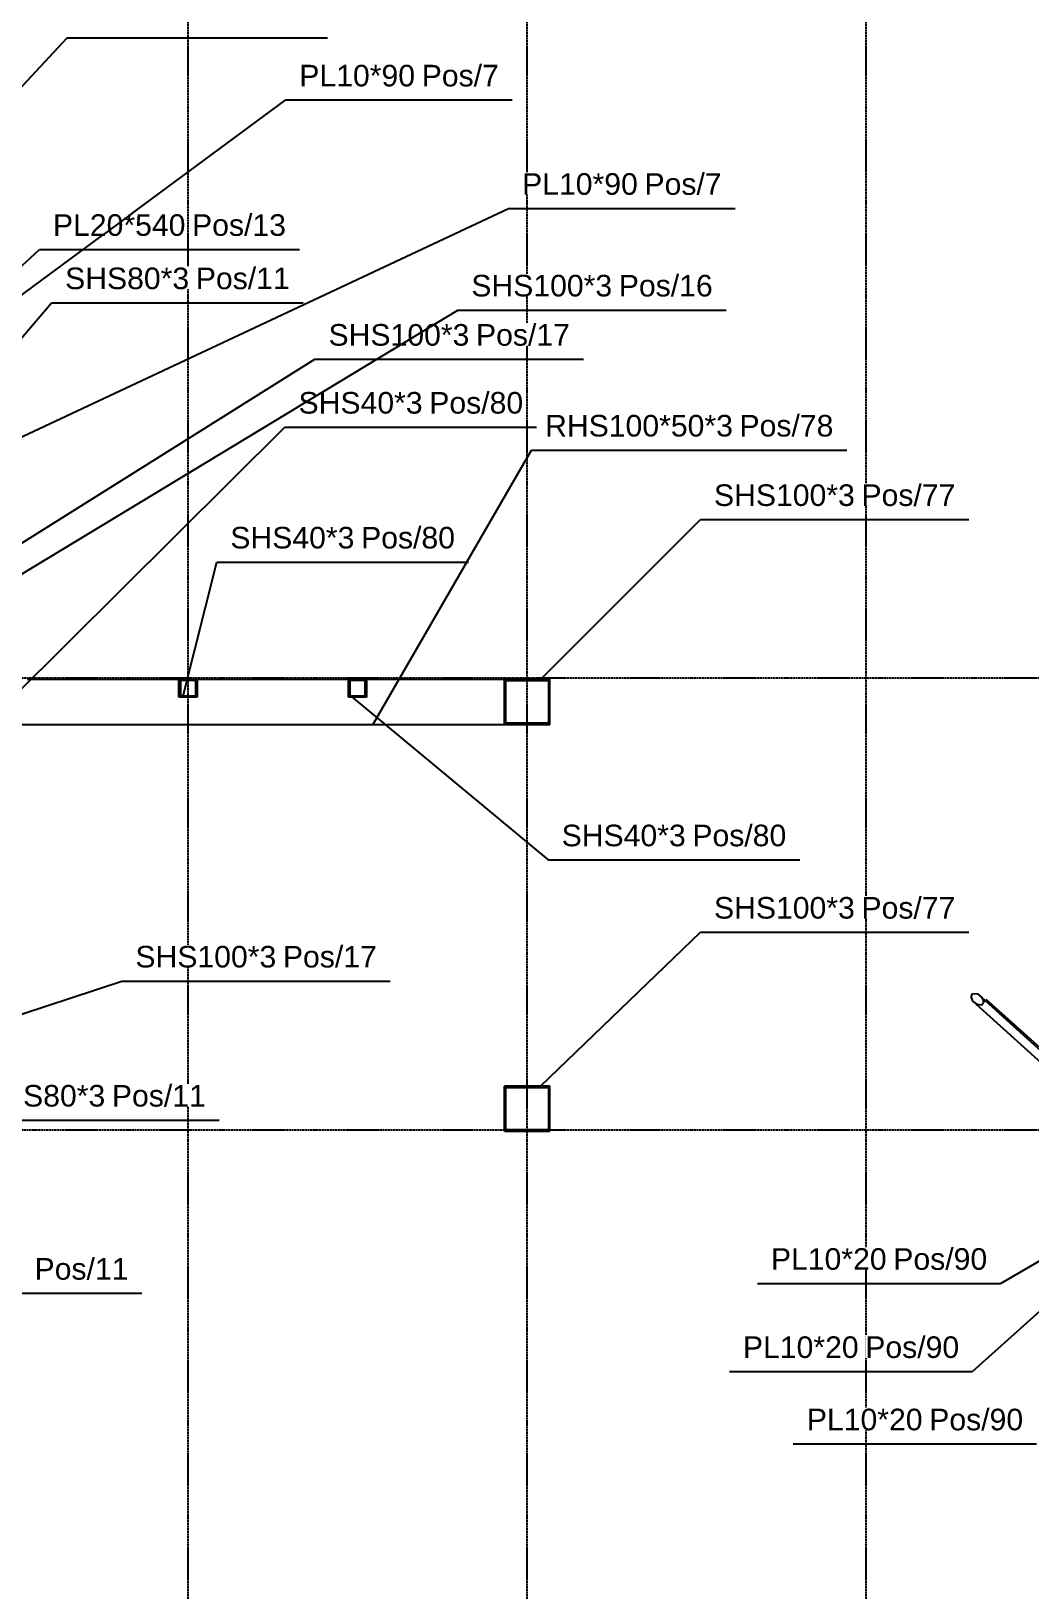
# Model space of a CAD drawing. Header units: millimetres. Extents: x -57554 to 16546, y 2142 to 98430.
# Drawn here: x -48266 to -46058, y 66070 to 69517 of the extents above; entities that cross this region are included whole.
import ezdxf

# ---------------------------------------------------------------- set-up
doc = ezdxf.new("R2010")
doc.units = ezdxf.units.MM
doc.linetypes.add('DXK_LINE_DOT3', pattern=[5.9187, 2.979, -0.9799, 0.9799, -0.9799])
doc.layers.add('S-Z2-A_TEXTUAL_ANNOTATION', color=7, linetype='Continuous')
doc.styles.add('Arial', font='ARIAL.TTF', dxfattribs={"height": 0.2})

msp = doc.modelspace()

# ---------------------------------------------------------------- linework, layer by layer
at = {"color": 1, "linetype": 'DXK_LINE_DOT3'}
for p, q in [((-47919.5, 61587.1), (-47919.5, 74087.1)), ((-47169.5, 61587.1), (-47169.5, 74087.1)), ((-46419.5, 61587.1), (-46419.5, 74087.1)), ((-52169.5, 68087.1), (-39169.5, 68087.1)), ((-52169.5, 67087.1), (-39169.5, 67087.1))]:
    msp.add_line(p, q, dxfattribs=at)
at = {"color": 2, "linetype": 'Continuous'}
for p, q in [((-48274.5, 68084.1), (-47939.5, 68084.1)), ((-47939.5, 68044.1), (-47939.5, 68084.1)), ((-47939.5, 68084.1), (-47899.5, 68084.1)), ((-47899.5, 68084.1), (-47564.5, 68084.1)), ((-47899.5, 68084.1), (-47899.5, 68044.1)), ((-47564.5, 68044.1), (-47564.5, 68084.1)), ((-47564.5, 68084.1), (-47524.5, 68084.1)), ((-47524.5, 68084.1), (-47219.5, 68084.1)), ((-47524.5, 68084.1), (-47524.5, 68044.1)), ((-47219.5, 67984.1), (-47219.5, 68084.1)), ((-47119.5, 68084.1), (-47219.5, 68084.1)), ((-47119.5, 67984.1), (-47119.5, 68084.1)), ((-47902.5, 68081.1), (-47936.5, 68081.1)), ((-47936.5, 68081.1), (-47936.5, 68047.1)), ((-47902.5, 68047.1), (-47902.5, 68081.1)), ((-47527.5, 68081.1), (-47561.5, 68081.1)), ((-47561.5, 68081.1), (-47561.5, 68047.1)), ((-47527.5, 68047.1), (-47527.5, 68081.1)), ((-47216.5, 67987.1), (-47216.5, 68081.1)), ((-47216.5, 68081.1), (-47122.5, 68081.1)), ((-47122.5, 68081.1), (-47122.5, 67987.1)), ((-47899.5, 68044.1), (-47939.5, 68044.1)), ((-47936.5, 68047.1), (-47902.5, 68047.1)), ((-47524.5, 68044.1), (-47564.5, 68044.1)), ((-47561.5, 68047.1), (-47527.5, 68047.1)), ((-48669.5, 67984.1), (-47219.5, 67984.1)), ((-47219.5, 67984.1), (-47119.5, 67984.1)), ((-47122.5, 67987.1), (-47216.5, 67987.1)), ((-46187.7, 67382.3), (-46183.6, 67388.8)), ((-46183.6, 67372.1), (-46187.7, 67382.3)), ((-46183.6, 67388.8), (-46173.7, 67387.9)), ((-46183.6, 67372.1), (-45810.8, 67033.7)), ((-46173.7, 67364.2), (-46183.6, 67372.1)), ((-46173.7, 67387.9), (-46163.8, 67380)), ((-46163.8, 67363.2), (-46173.7, 67364.2)), ((-46163.8, 67380), (-45795.4, 67045.6)), ((-46163.8, 67380), (-46159.7, 67369.8)), ((-46159.7, 67369.8), (-46163.8, 67363.2)), ((-46155.2, 67376), (-45831.8, 67087.3)), ((-47219.5, 67084.1), (-47219.5, 67184.1)), ((-47119.5, 67184.1), (-47219.5, 67184.1)), ((-47216.5, 67087.1), (-47216.5, 67181.1)), ((-47216.5, 67181.1), (-47122.5, 67181.1)), ((-47122.5, 67181.1), (-47122.5, 67087.1)), ((-47119.5, 67084.1), (-47119.5, 67184.1)), ((-47219.5, 67084.1), (-47119.5, 67084.1)), ((-47122.5, 67087.1), (-47216.5, 67087.1))]:
    msp.add_line(p, q, dxfattribs=at)
at = {"layer": 'S-Z2-A_TEXTUAL_ANNOTATION'}
for p, q in [((-48186.6, 69502.5), (-47611.4, 69502.5)), ((-47703.4, 69365), (-47202.3, 69365)), ((-47210.7, 69125.3), (-46709.6, 69125.3)), ((-49368.5, 68001.1), (-48248.3, 69034.5)), ((-48248.3, 69034.5), (-47673.1, 69034.5)), ((-48931.6, 68083.6), (-48221.4, 68916.6)), ((-48221.4, 68916.6), (-47664.8, 68916.6)), ((-47323, 68900.5), (-46729.3, 68900.5)), ((-48770.8, 68082.3), (-47638.8, 68791.6)), ((-47638.8, 68791.6), (-47045.2, 68791.6)), ((-47705.1, 68641.4), (-47148.5, 68641.4)), ((-47509.8, 67984.5), (-47159.8, 68590.7)), ((-47159.8, 68590.7), (-46462.4, 68590.7)), ((-47139.8, 68083.6), (-46786.3, 68437.1)), ((-46786.3, 68437.1), (-46192.6, 68437.1)), ((-47931.2, 68044.5), (-47856, 68343.1)), ((-47856, 68343.1), (-47299.4, 68343.1)), ((-47556.2, 68044.5), (-47123.2, 67684.5)), ((-47123.2, 67684.5), (-46566.6, 67684.5)), ((-47139.8, 67183.6), (-46786.3, 67524.5)), ((-46786.3, 67524.5), (-46192.6, 67524.5)), ((-48752.2, 67189.6), (-48065.9, 67416.4)), ((-48065.9, 67416.4), (-47472.3, 67416.4)), ((-48407, 67108.8), (-47850.4, 67108.8)), ((-45689.2, 66997.8), (-46122.2, 66747.8)), ((-46660.4, 66747.8), (-46122.2, 66747.8)), ((-48578.1, 66726), (-48021.5, 66726)), ((-46722.3, 66552.8), (-46184.2, 66552.8)), ((-46580.9, 66392.8), (-46042.8, 66392.8))]:
    msp.add_line(p, q, dxfattribs=at)

# ---------------------------------------------------------------- wipeouts: each hides what was drawn before it
for points in [[(-47417.7, 69395), (-47417.7, 69445), (-47673.4, 69445), (-47673.4, 69395)], [(-46714.9, 68620.7), (-46714.9, 68670.7), (-47129.8, 68670.7), (-47129.8, 68620.7)], [(-46445.1, 68467.1), (-46445.1, 68517.1), (-46756.3, 68517.1), (-46756.3, 68467.1)], [(-46819.1, 67714.5), (-46819.1, 67764.5), (-47093.2, 67764.5), (-47093.2, 67714.5)], [(-46445.1, 67554.5), (-46445.1, 67604.5), (-46756.3, 67604.5), (-46756.3, 67554.5)], [(-48051.5, 66756), (-48051.5, 66806), (-48258.9, 66806), (-48258.9, 66756)]]:
    msp.add_wipeout(points).dxf.layer = 'S-Z2-A_TEXTUAL_ANNOTATION'

# ---------------------------------------------------------------- next in the draw order: texts
at = {"layer": 'S-Z2-A_TEXTUAL_ANNOTATION', "style": 'Arial'}
for s, height, p in [('PL10*90', 47.75, (-47673.4, 69395)), ('RHS100*50*3', 47.754, (-47129.8, 68620.7)), ('SHS100*3', 47.75, (-46756.3, 68467.1)), ('SHS40*3', 47.75, (-47093.2, 67714.5)), ('SHS100*3', 47.75, (-46756.3, 67554.5)), ('Pos/11', 47.75, (-48258.9, 66756))]:
    msp.add_text(s, height=height, dxfattribs=at).set_placement(p)

# ---------------------------------------------------------------- next in the draw order: wipeouts: each hides what was drawn before it
for points in [[(-47232.3, 69395), (-47232.3, 69445), (-47402.7, 69445), (-47402.7, 69395)], [(-46925, 69155.3), (-46925, 69205.3), (-47180.7, 69205.3), (-47180.7, 69155.3)], [(-47925.6, 69064.5), (-47925.6, 69114.5), (-48218.3, 69114.5), (-48218.3, 69064.5)], [(-46492.4, 68620.7), (-46492.4, 68670.7), (-46699.9, 68670.7), (-46699.9, 68620.7)], [(-46222.6, 68467.1), (-46222.6, 68517.1), (-46430.1, 68517.1), (-46430.1, 68467.1)], [(-46596.6, 67714.5), (-46596.6, 67764.5), (-46804.1, 67764.5), (-46804.1, 67714.5)], [(-46222.6, 67554.5), (-46222.6, 67604.5), (-46430.1, 67604.5), (-46430.1, 67554.5)], [(-47724.7, 67446.4), (-47724.7, 67496.4), (-48035.9, 67496.4), (-48035.9, 67446.4)], [(-48102.9, 67138.8), (-48102.9, 67188.8), (-48377, 67188.8), (-48377, 67138.8)], [(-46374.7, 66777.8), (-46374.7, 66827.8), (-46630.4, 66827.8), (-46630.4, 66777.8)], [(-46436.7, 66582.8), (-46436.7, 66632.8), (-46692.3, 66632.8), (-46692.3, 66582.8)], [(-46295.2, 66422.8), (-46295.2, 66472.8), (-46550.9, 66472.8), (-46550.9, 66422.8)]]:
    msp.add_wipeout(points).dxf.layer = 'S-Z2-A_TEXTUAL_ANNOTATION'

# ---------------------------------------------------------------- next in the draw order: linework, layer by layer
at = {"layer": 'S-Z2-A_TEXTUAL_ANNOTATION'}
msp.add_line((-49506.8, 68087.7), (-48186.6, 69502.5), dxfattribs=at)

# ---------------------------------------------------------------- next in the draw order: texts
at = {"layer": 'S-Z2-A_TEXTUAL_ANNOTATION', "style": 'Arial'}
for s, p in [('Pos/7', (-47402.7, 69395)), ('PL10*90', (-47180.7, 69155.3)), ('PL20*540', (-48218.3, 69064.5)), ('Pos/78', (-46699.9, 68620.7)), ('Pos/77', (-46430.1, 68467.1)), ('Pos/80', (-46804.1, 67714.5)), ('Pos/77', (-46430.1, 67554.5)), ('SHS100*3', (-48035.9, 67446.4)), ('SHS80*3', (-48377, 67138.8)), ('PL10*20', (-46630.4, 66777.8)), ('PL10*20', (-46692.3, 66582.8)), ('PL10*20', (-46550.9, 66422.8))]:
    msp.add_text(s, height=47.75, dxfattribs=at).set_placement(p)

# ---------------------------------------------------------------- next in the draw order: wipeouts: each hides what was drawn before it
for points in [[(-46739.6, 69155.3), (-46739.6, 69205.3), (-46910, 69205.3), (-46910, 69155.3)], [(-47703.1, 69064.5), (-47703.1, 69114.5), (-47910.6, 69114.5), (-47910.6, 69064.5)], [(-47502.3, 67446.4), (-47502.3, 67496.4), (-47709.7, 67496.4), (-47709.7, 67446.4)], [(-47880.4, 67138.8), (-47880.4, 67188.8), (-48087.9, 67188.8), (-48087.9, 67138.8)], [(-46152.2, 66777.8), (-46152.2, 66827.8), (-46359.7, 66827.8), (-46359.7, 66777.8)], [(-46214.2, 66582.8), (-46214.2, 66632.8), (-46421.7, 66632.8), (-46421.7, 66582.8)], [(-46072.8, 66422.8), (-46072.8, 66472.8), (-46280.2, 66472.8), (-46280.2, 66422.8)]]:
    msp.add_wipeout(points).dxf.layer = 'S-Z2-A_TEXTUAL_ANNOTATION'

# ---------------------------------------------------------------- next in the draw order: linework, layer by layer
at = {"layer": 'S-Z2-A_TEXTUAL_ANNOTATION'}
for p, q in [((-49110.4, 68234.3), (-47210.7, 69125.3)), ((-45689.2, 66997.8), (-46184.2, 66552.8))]:
    msp.add_line(p, q, dxfattribs=at)

# ---------------------------------------------------------------- next in the draw order: texts
at = {"layer": 'S-Z2-A_TEXTUAL_ANNOTATION', "style": 'Arial'}
for s, p in [('Pos/7', (-46910, 69155.3)), ('Pos/13', (-47910.6, 69064.5)), ('Pos/17', (-47709.7, 67446.4)), ('Pos/11', (-48087.9, 67138.8)), ('Pos/90', (-46359.7, 66777.8)), ('Pos/90', (-46421.7, 66582.8)), ('Pos/90', (-46280.2, 66422.8))]:
    msp.add_text(s, height=47.75, dxfattribs=at).set_placement(p)

# ---------------------------------------------------------------- next in the draw order: wipeouts: each hides what was drawn before it
for points in [[(-47917.3, 68946.6), (-47917.3, 68996.6), (-48191.4, 68996.6), (-48191.4, 68946.6)], [(-46981.8, 68930.5), (-46981.8, 68980.5), (-47293, 68980.5), (-47293, 68930.5)], [(-47297.6, 68821.6), (-47297.6, 68871.6), (-47608.8, 68871.6), (-47608.8, 68821.6)], [(-47401, 68671.4), (-47401, 68721.4), (-47675.1, 68721.4), (-47675.1, 68671.4)], [(-47551.8, 68373.1), (-47551.8, 68423.1), (-47826, 68423.1), (-47826, 68373.1)]]:
    msp.add_wipeout(points).dxf.layer = 'S-Z2-A_TEXTUAL_ANNOTATION'

# ---------------------------------------------------------------- next in the draw order: linework, layer by layer
at = {"layer": 'S-Z2-A_TEXTUAL_ANNOTATION'}
msp.add_line((-48306.2, 68044.5), (-47705.1, 68641.4), dxfattribs=at)

# ---------------------------------------------------------------- next in the draw order: texts
at = {"layer": 'S-Z2-A_TEXTUAL_ANNOTATION', "style": 'Arial'}
for s, p in [('SHS80*3', (-48191.4, 68946.6)), ('SHS100*3', (-47293, 68930.5)), ('SHS100*3', (-47608.8, 68821.6)), ('SHS40*3', (-47675.1, 68671.4)), ('SHS40*3', (-47826, 68373.1))]:
    msp.add_text(s, height=47.75, dxfattribs=at).set_placement(p)

# ---------------------------------------------------------------- next in the draw order: wipeouts: each hides what was drawn before it
for points in [[(-47694.8, 68946.6), (-47694.8, 68996.6), (-47902.3, 68996.6), (-47902.3, 68946.6)], [(-46759.3, 68930.5), (-46759.3, 68980.5), (-46966.8, 68980.5), (-46966.8, 68930.5)], [(-47075.2, 68821.6), (-47075.2, 68871.6), (-47282.6, 68871.6), (-47282.6, 68821.6)], [(-47178.5, 68671.4), (-47178.5, 68721.4), (-47386, 68721.4), (-47386, 68671.4)], [(-47329.4, 68373.1), (-47329.4, 68423.1), (-47536.8, 68423.1), (-47536.8, 68373.1)]]:
    msp.add_wipeout(points).dxf.layer = 'S-Z2-A_TEXTUAL_ANNOTATION'

# ---------------------------------------------------------------- next in the draw order: linework, layer by layer
at = {"layer": 'S-Z2-A_TEXTUAL_ANNOTATION'}
for p, q in [((-49234.9, 68234.3), (-47703.4, 69365)), ((-48836.3, 67984.5), (-47323, 68900.5))]:
    msp.add_line(p, q, dxfattribs=at)

# ---------------------------------------------------------------- next in the draw order: texts
at = {"layer": 'S-Z2-A_TEXTUAL_ANNOTATION', "style": 'Arial'}
for s, p in [('Pos/11', (-47902.3, 68946.6)), ('Pos/16', (-46966.8, 68930.5)), ('Pos/17', (-47282.6, 68821.6)), ('Pos/80', (-47386, 68671.4)), ('Pos/80', (-47536.8, 68373.1))]:
    msp.add_text(s, height=47.75, dxfattribs=at).set_placement(p)

doc.saveas('drawing.dxf')
